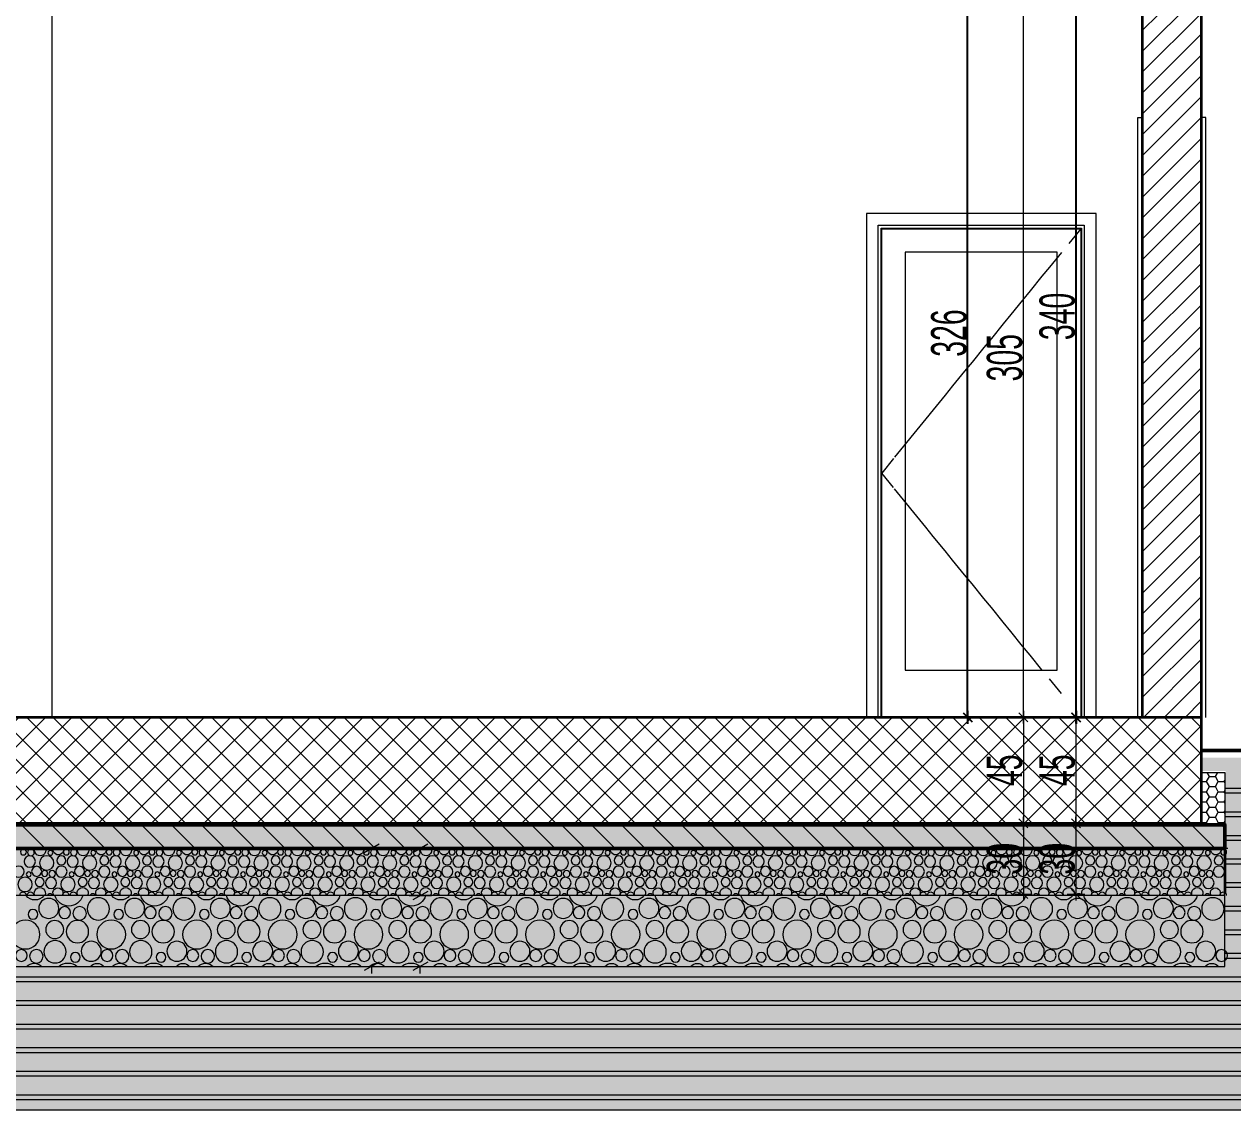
# Model space of a CAD drawing. Header units: millimetres. Extents: x -115530 to 122462, y -34508 to 119375.
# Drawn here: x 66069 to 71197, y 93991 to 98594 of the extents above; entities that cross this region are included whole.
import ezdxf

# ---------------------------------------------------------------- set-up
doc = ezdxf.new("R2010")
doc.units = ezdxf.units.MM
doc.header["$MEASUREMENT"] = 0
for name, color, linetype, lineweight in [('101', 253, 'Continuous', 15), ('21', 7, 'Continuous', 50), ('29', 7, 'Continuous', 50), ('61', 254, 'Continuous', 20), ('dimenzija', 7, 'Continuous', 13), ('Fasada kontaktna', 40, 'Continuous', 20), ('New_Site & Landscape - Terrain_Pen_No__53', 54, 'Continuous', 25), ('New_Structural - Bearing_Pen_No__27', 7, 'Continuous', 25), ('zidoviii', 7, 'Continuous', 35)]:
    doc.layers.add(name, color=color, linetype=linetype, lineweight=lineweight)
for name, color, linetype, lineweight, true_color in [('102', 7, 'Continuous', 15, 0xe0e0e0), ('104', 7, 'Continuous', 15, 0x3e3e3e), ('161', 7, 'Continuous', 15, 0x6a6a6a), ('19', 7, 'Continuous', 0, 0xe4e4e4), ('HATCH 2', 7, 'Continuous', 9, 0x575757), ('New_Structural - Bearing_Pen_No__168', 7, 'Continuous', 13, 0x6a6a6a), ('New_Structural - Bearing_Pen_No__87', 7, 'Continuous', 13, 0x6a6a6a)]:
    doc.layers.add(name, color=color, linetype=linetype, lineweight=lineweight, true_color=true_color)
doc.styles.add('PLATEIA', font='CGSAPPS.shx', dxfattribs={"width": 0.6})
doc.dimstyles.new('50', dxfattribs={"dimtxt": 150, "dimasz": 0.5, "dimexe": 0.18, "dimexo": 0.0625, "dimgap": 4, "dimtad": 1, "dimdec": 0, "dimlfac": 0.1, "dimzin": 12, "dimdsep": 46, "dimtxsty": 'PLATEIA', "dimblk": 'A$C321216CB', "dimcen": 0.09, "dimse1": 1, "dimse2": 1, "dimclrd": 256, "dimclrt": 256, "dimadec": 3, "dimazin": 0, "dimtfac": 1, "dimtdec": 0, "dimtix": 1, "dimtmove": 2, "dimatfit": 3, "dimldrblk": 'A$C321216CB', "dimfxl": 1, "dimtolj": 1, "dimtzin": 0, "dimlwd": -1, "dimarcsym": 0})

# ---------------------------------------------------------------- blocks, each defined once
blk = doc.blocks.new('A$C321216CB')
for p, q in [((-54, 0), (54, 0)), ((-38, -38), (38, 38)), ((0, -75), (0, 75))]:
    blk.add_line(p, q)
blk = doc.blocks.new('*D975')
at = {"transparency": 16777216}
blk.add_line((73693.4, 95515.3), (73693.4, 104345.3), dxfattribs=at)
at = {"layer": 'DEFPOINTS', "color": 0, "transparency": 16777216}
for p in [(66638.8, 104345.8), (73693.4, 104345.8), (73362.9, 95514.8)]:
    blk.add_point(p, dxfattribs=at)
at = {"transparency": 16777216, "xscale": 0.5, "yscale": 0.5, "zscale": 0.5}
for p, rotation in [((73693.4, 104345.8), 90), ((73693.4, 95514.8), 270)]:
    blk.add_blockref('A$C321216CB', p, dxfattribs=dict(at, rotation=rotation))
at = {"transparency": 16777216, "insert": (73614.4, 99930.3), "char_height": 150, "attachment_point": 5, "rotation": 90, "style": 'PLATEIA'}
blk.add_mtext('\\A1;883', dxfattribs=at)
blk = doc.blocks.new('*D990')
at = {"layer": 'DEFPOINTS', "color": 0, "transparency": 16777216}
for p in [(70308.1, 98704.8), (70812.7, 98704.8), (70498.5, 95654.8)]:
    blk.add_point(p, dxfattribs=at)
at = {"layer": 'dimenzija', "transparency": 16777216}
blk.add_line((70308.1, 95655.3), (70308.1, 98704.3), dxfattribs=at)
at = {"layer": 'dimenzija', "transparency": 16777216, "xscale": 0.5, "yscale": 0.5, "zscale": 0.5}
for p, rotation in [((70308.1, 98704.8), 90), ((70308.1, 95654.8), 270)]:
    blk.add_blockref('A$C321216CB', p, dxfattribs=dict(at, rotation=rotation))
at = {"layer": 'dimenzija', "transparency": 16777216, "insert": (70229.1, 97179.8), "char_height": 150, "attachment_point": 5, "rotation": 90, "style": 'PLATEIA'}
blk.add_mtext('\\A1;305', dxfattribs=at)
blk = doc.blocks.new('*D993')
at = {"transparency": 16777216}
blk.add_line((70071.6, 95655.3), (70071.6, 98913.3), dxfattribs=at)
at = {"layer": 'DEFPOINTS', "color": 0, "transparency": 16777216}
for p in [(70071.6, 98913.8), (70071.6, 98913.8), (70033.8, 95654.8)]:
    blk.add_point(p, dxfattribs=at)
at = {"transparency": 16777216, "xscale": 0.5, "yscale": 0.5, "zscale": 0.5}
for p, rotation in [((70071.6, 98913.8), 90), ((70071.6, 95654.8), 270)]:
    blk.add_blockref('A$C321216CB', p, dxfattribs=dict(at, rotation=rotation))
at = {"transparency": 16777216, "insert": (69992.6, 97284.3), "char_height": 150, "attachment_point": 5, "rotation": 90, "style": 'PLATEIA'}
blk.add_mtext('\\A1;326', dxfattribs=at)
blk = doc.blocks.new('*D995')
at = {"transparency": 16777216}
blk.add_line((70531.5, 95655.3), (70531.5, 99054.3), dxfattribs=at)
at = {"layer": 'DEFPOINTS', "color": 0, "transparency": 16777216}
for p in [(70531.5, 99054.8), (70531.5, 99054.8), (70498.5, 95654.8)]:
    blk.add_point(p, dxfattribs=at)
at = {"transparency": 16777216, "xscale": 0.5, "yscale": 0.5, "zscale": 0.5}
for p, rotation in [((70531.5, 99054.8), 90), ((70531.5, 95654.8), 270)]:
    blk.add_blockref('A$C321216CB', p, dxfattribs=dict(at, rotation=rotation))
at = {"transparency": 16777216, "insert": (70452.5, 97354.8), "char_height": 150, "attachment_point": 5, "rotation": 90, "style": 'PLATEIA'}
blk.add_mtext('\\A1;340', dxfattribs=at)
blk = doc.blocks.new('*D1006')
at = {"layer": 'DEFPOINTS', "color": 0, "transparency": 16777216}
for p in [(70254.3, 95655.3), (70113.5, 95205.3), (70530.9, 95205.3)]:
    blk.add_point(p, dxfattribs=at)
at = {"layer": 'dimenzija', "transparency": 16777216}
blk.add_line((70530.9, 95654.8), (70530.9, 95205.8), dxfattribs=at)
at = {"layer": 'dimenzija', "transparency": 16777216, "xscale": 0.5, "yscale": 0.5, "zscale": 0.5}
for p, rotation in [((70530.9, 95655.3), 90), ((70530.9, 95205.3), 270)]:
    blk.add_blockref('A$C321216CB', p, dxfattribs=dict(at, rotation=rotation))
at = {"layer": 'dimenzija', "transparency": 16777216, "insert": (70451.9, 95430.3), "char_height": 150, "attachment_point": 5, "rotation": 90, "style": 'PLATEIA'}
blk.add_mtext('\\A1;45', dxfattribs=at)
blk = doc.blocks.new('*D1007')
at = {"layer": 'DEFPOINTS', "color": 0, "transparency": 16777216}
for p in [(70113.5, 95205.3), (70102.7, 94905.3), (70530.9, 94905.3)]:
    blk.add_point(p, dxfattribs=at)
at = {"layer": 'dimenzija', "transparency": 16777216}
blk.add_line((70530.9, 95204.8), (70530.9, 94905.8), dxfattribs=at)
at = {"layer": 'dimenzija', "transparency": 16777216, "xscale": 0.5, "yscale": 0.5, "zscale": 0.5}
for p, rotation in [((70530.9, 95205.3), 90), ((70530.9, 94905.3), 270)]:
    blk.add_blockref('A$C321216CB', p, dxfattribs=dict(at, rotation=rotation))
at = {"layer": 'dimenzija', "transparency": 16777216, "insert": (70451.9, 95055.3), "char_height": 150, "attachment_point": 5, "rotation": 90, "style": 'PLATEIA'}
blk.add_mtext('\\A1;30', dxfattribs=at)
blk = doc.blocks.new('*D1008')
at = {"layer": 'DEFPOINTS', "color": 0, "transparency": 16777216}
for p in [(70254.3, 95655.3), (70113.5, 95205.3), (70308.1, 95205.3)]:
    blk.add_point(p, dxfattribs=at)
at = {"layer": 'dimenzija', "transparency": 16777216}
blk.add_line((70308.1, 95654.8), (70308.1, 95205.8), dxfattribs=at)
at = {"layer": 'dimenzija', "transparency": 16777216, "xscale": 0.5, "yscale": 0.5, "zscale": 0.5}
for p, rotation in [((70308.1, 95655.3), 90), ((70308.1, 95205.3), 270)]:
    blk.add_blockref('A$C321216CB', p, dxfattribs=dict(at, rotation=rotation))
at = {"layer": 'dimenzija', "transparency": 16777216, "insert": (70229.1, 95430.3), "char_height": 150, "attachment_point": 5, "rotation": 90, "style": 'PLATEIA'}
blk.add_mtext('\\A1;45', dxfattribs=at)
blk = doc.blocks.new('*D1009')
at = {"layer": 'DEFPOINTS', "color": 0, "transparency": 16777216}
for p in [(70113.5, 95205.3), (70194.6, 94905.3), (70308.1, 94905.3)]:
    blk.add_point(p, dxfattribs=at)
at = {"layer": 'dimenzija', "transparency": 16777216}
blk.add_line((70308.1, 95204.8), (70308.1, 94905.8), dxfattribs=at)
at = {"layer": 'dimenzija', "transparency": 16777216, "xscale": 0.5, "yscale": 0.5, "zscale": 0.5}
for p, rotation in [((70308.1, 95205.3), 90), ((70308.1, 94905.3), 270)]:
    blk.add_blockref('A$C321216CB', p, dxfattribs=dict(at, rotation=rotation))
at = {"layer": 'dimenzija', "transparency": 16777216, "insert": (70229.1, 95055.3), "char_height": 150, "attachment_point": 5, "rotation": 90, "style": 'PLATEIA'}
blk.add_mtext('\\A1;30', dxfattribs=at)
blk = doc.blocks.new('A$Ca0ed330b')
at = {"linetype": 'Continuous', "lineweight": 0, "true_color": 0xb5b5b5}
blk.add_hatch(color=253, dxfattribs=at).paths.add_polyline_path([(-2148.1, 227.8), (-2147.3, 279.2), (1209.5, 285.3), (1209.5, 227.8)])
at = {"layer": '102', "linetype": 'Continuous', "lineweight": 15}
for points in [[(-2168.6, -1208.3), (15348.1, -1208.3), (15343.6, 3630.1), (12371, 3626), (11779.5, 401.7), (11779.5, -98.3), (11779.5, -606.5), (1109.2, -600), (1105.8, 231.8), (-2160.6, 231.8)], [(11309.5, 0), (1109.2, 0), (1109.2, -100), (11309.5, -100)]]:
    blk.add_hatch(color=256, dxfattribs=at).paths.add_polyline_path(points)
at = {"layer": '104', "linetype": 'Continuous', "lineweight": 15}
h = blk.add_hatch(dxfattribs=at)
h.set_pattern_fill('MASONRY_BLOCK_0001', color=256, scale=49.999997, style=0, pattern_type=2)
h.set_pattern_definition([(45, (47262.79, 3600), (-63.6396, 63.6396), [])])
h.paths.add_polyline_path([(11309.5, 0), (1109.2, 0), (1109.2, -100), (11309.5, -100)])
at = {"layer": '161', "linetype": 'Continuous', "lineweight": 15}
h = blk.add_hatch(dxfattribs=at)
h.set_pattern_fill('DOUBLE_1_1_0001', color=256, scale=49.999997, style=0, pattern_type=2)
h.set_pattern_definition([(180, (4081.67, 352.77), (0, 100), []), (180, (4081.67, 332.77), (0, 100), [])])
h.paths.add_polyline_path([(-2166.2, -1208.3), (15348.1, -1208.3), (15341, 3628.8), (12375.7, 3628.5), (11779.5, 401.7), (11779.5, -98.3), (11779.5, -606.5), (1111.9, -606.5), (1106.6, 232.2), (-2166.2, 231.4)])
at = {"layer": '19', "linetype": 'Continuous', "lineweight": 0}
for points in [[(11779.5, -300), (11779.5, -100), (1113.1, -100), (1113.1, -300)], [(11779.5, -600), (11779.5, -300), (1109.2, -300), (1109.2, -600)]]:
    blk.add_hatch(color=256, dxfattribs=at).paths.add_polyline_path(points)
at = {"layer": '101', "color": 251, "linetype": 'Continuous', "lineweight": 15, "true_color": 0x5e5e5e, "flags": 128}
for points in [[(11779.5, -300), (1110.9, -298.1), (1110.9, -98.1), (11779.5, -100)], [(11779.5, -600), (1109.2, -600), (1109.2, -300), (11779.5, -300)]]:
    blk.add_lwpolyline(points, close=True, dxfattribs=at)
at = {"layer": '101', "color": 253, "linetype": 'Continuous', "lineweight": 15}
for centre, radius in [((1114.1, -114.9), 12.5), ((1264, -116.6), 14.3), ((1295.9, -114.9), 12.5), ((1445.9, -116.6), 14.3), ((1477.8, -114.9), 12.5), ((1627.7, -116.6), 14.3), ((1659.6, -114.9), 12.5), ((1809.6, -116.6), 14.3), ((1841.5, -114.9), 12.5), ((1991.4, -116.6), 14.3), ((2023.4, -114.9), 12.5), ((2173.3, -116.6), 14.3), ((2205.2, -114.9), 12.5), ((2355.2, -116.6), 14.3), ((2387.1, -114.9), 12.5), ((2537, -116.6), 14.3), ((2568.9, -114.9), 12.5), ((2718.9, -116.6), 14.3), ((2750.8, -114.9), 12.5), ((2900.7, -116.6), 14.3), ((2932.6, -114.9), 12.5), ((3082.6, -116.6), 14.3), ((3114.5, -114.9), 12.5), ((3264.4, -116.6), 14.3), ((3296.3, -114.9), 12.5), ((3446.3, -116.6), 14.3), ((3478.2, -114.9), 12.5), ((3628.1, -116.6), 14.3), ((3660, -114.9), 12.5), ((3810, -116.6), 14.3), ((3841.9, -114.9), 12.5), ((3991.8, -116.6), 14.3), ((4023.7, -114.9), 12.5), ((4173.7, -116.6), 14.3), ((4205.6, -114.9), 12.5), ((4355.5, -116.6), 14.3), ((4387.5, -114.9), 12.5), ((4537.4, -116.6), 14.3), ((4569.3, -114.9), 12.5), ((4719.2, -116.6), 14.3), ((4751.2, -114.9), 12.5), ((4901.1, -116.6), 14.3), ((4933, -114.9), 12.5), ((5083, -116.6), 14.3), ((5114.9, -114.9), 12.5), ((5264.8, -116.6), 14.3), ((5296.7, -114.9), 12.5), ((5446.7, -116.6), 14.3), ((5478.6, -114.9), 12.5), ((5628.5, -116.6), 14.3), ((5660.4, -114.9), 12.5), ((5810.4, -116.6), 14.3), ((5842.3, -114.9), 12.5), ((5992.2, -116.6), 14.3), ((6024.1, -114.9), 12.5), ((6174.1, -116.6), 14.3), ((6206, -114.9), 12.5), ((1135, -150.9), 19.2), ((1197.1, -161.5), 30.6), ((1181.5, -118.7), 10.3), ((1268.9, -155.3), 23.9), ((1316.9, -150.9), 19.2), ((1378.9, -161.5), 30.6), ((1363.3, -118.7), 10.3), ((1450.7, -155.3), 23.9), ((1498.7, -150.9), 19.2), ((1560.8, -161.5), 30.6), ((1545.2, -118.7), 10.3), ((1632.6, -155.3), 23.9), ((1680.6, -150.9), 19.2), ((1742.6, -161.5), 30.6), ((1727, -118.7), 10.3), ((1814.4, -155.3), 23.9), ((1862.4, -150.9), 19.2), ((1924.5, -161.5), 30.6), ((1908.9, -118.7), 10.3), ((1996.3, -155.3), 23.9), ((2044.3, -150.9), 19.2), ((2106.3, -161.5), 30.6), ((2090.7, -118.7), 10.3), ((2178.1, -155.3), 23.9), ((2226.1, -150.9), 19.2), ((2288.2, -161.5), 30.6), ((2272.6, -118.7), 10.3), ((2360, -155.3), 23.9), ((2408, -150.9), 19.2), ((2470.1, -161.5), 30.6), ((2454.4, -118.7), 10.3), ((2541.8, -155.3), 23.9), ((2589.9, -150.9), 19.2), ((2651.9, -161.5), 30.6), ((2636.3, -118.7), 10.3), ((2723.7, -155.3), 23.9), ((2771.7, -150.9), 19.2), ((2833.8, -161.5), 30.6), ((2818.1, -118.7), 10.3), ((2905.5, -155.3), 23.9), ((2953.6, -150.9), 19.2), ((3015.6, -161.5), 30.6), ((3000, -118.7), 10.3), ((3087.4, -155.3), 23.9), ((3135.4, -150.9), 19.2), ((3197.5, -161.5), 30.6), ((3181.9, -118.7), 10.3), ((3269.3, -155.3), 23.9), ((3317.3, -150.9), 19.2), ((3379.3, -161.5), 30.6), ((3363.7, -118.7), 10.3), ((3451.1, -155.3), 23.9), ((3499.1, -150.9), 19.2), ((3561.2, -161.5), 30.6), ((3545.6, -118.7), 10.3), ((3633, -155.3), 23.9), ((3681, -150.9), 19.2), ((3743, -161.5), 30.6), ((3727.4, -118.7), 10.3), ((3814.8, -155.3), 23.9), ((3862.8, -150.9), 19.2), ((3924.9, -161.5), 30.6), ((3909.3, -118.7), 10.3), ((3996.7, -155.3), 23.9), ((4044.7, -150.9), 19.2), ((4106.7, -161.5), 30.6), ((4091.1, -118.7), 10.3), ((4178.5, -155.3), 23.9), ((4226.5, -150.9), 19.2), ((4288.6, -161.5), 30.6), ((4273, -118.7), 10.3), ((4360.4, -155.3), 23.9), ((4408.4, -150.9), 19.2), ((4470.4, -161.5), 30.6), ((4454.8, -118.7), 10.3), ((4542.2, -155.3), 23.9), ((4590.2, -150.9), 19.2), ((4652.3, -161.5), 30.6), ((4636.7, -118.7), 10.3), ((4724.1, -155.3), 23.9), ((4772.1, -150.9), 19.2), ((4834.2, -161.5), 30.6), ((4818.5, -118.7), 10.3), ((4905.9, -155.3), 23.9), ((4954, -150.9), 19.2), ((5016, -161.5), 30.6), ((5000.4, -118.7), 10.3), ((5087.8, -155.3), 23.9), ((5135.8, -150.9), 19.2), ((5197.9, -161.5), 30.6), ((5182.2, -118.7), 10.3), ((5269.6, -155.3), 23.9), ((5317.7, -150.9), 19.2), ((5379.7, -161.5), 30.6), ((5364.1, -118.7), 10.3), ((5451.5, -155.3), 23.9), ((5499.5, -150.9), 19.2), ((5561.6, -161.5), 30.6), ((5546, -118.7), 10.3), ((5633.3, -155.3), 23.9), ((5681.4, -150.9), 19.2), ((5743.4, -161.5), 30.6), ((5727.8, -118.7), 10.3), ((5815.2, -155.3), 23.9), ((5863.2, -150.9), 19.2), ((5925.3, -161.5), 30.6), ((5909.7, -118.7), 10.3), ((5997.1, -155.3), 23.9), ((6045.1, -150.9), 19.2), ((6107.1, -161.5), 30.6), ((6091.5, -118.7), 10.3), ((6178.9, -155.3), 23.9), ((1134.5, -198.1), 23.7), ((1174, -207.6), 14.3), ((1205.9, -205.9), 12.5), ((1239.6, -197), 21.3), ((1273.3, -209.7), 10.3), ((1316.4, -198.1), 23.7), ((1355.9, -207.6), 14.3), ((1387.8, -205.9), 12.5), ((1421.5, -197), 21.3), ((1455.2, -209.7), 10.3), ((1498.2, -198.1), 23.7), ((1537.7, -207.6), 14.3), ((1569.6, -205.9), 12.5), ((1603.3, -197), 21.3), ((1637, -209.7), 10.3), ((1680.1, -198.1), 23.7), ((1719.6, -207.6), 14.3), ((1751.5, -205.9), 12.5), ((1785.2, -197), 21.3), ((1818.9, -209.7), 10.3), ((1861.9, -198.1), 23.7), ((1901.4, -207.6), 14.3), ((1933.4, -205.9), 12.5), ((1967, -197), 21.3), ((2000.7, -209.7), 10.3), ((2043.8, -198.1), 23.7), ((2083.3, -207.6), 14.3), ((2115.2, -205.9), 12.5), ((2148.9, -197), 21.3), ((2182.6, -209.7), 10.3), ((2225.6, -198.1), 23.7), ((2265.2, -207.6), 14.3), ((2297.1, -205.9), 12.5), ((2330.8, -197), 21.3), ((2364.4, -209.7), 10.3), ((2407.5, -198.1), 23.7), ((2447, -207.6), 14.3), ((2478.9, -205.9), 12.5), ((2512.6, -197), 21.3), ((2546.3, -209.7), 10.3), ((2589.3, -198.1), 23.7), ((2628.9, -207.6), 14.3), ((2660.8, -205.9), 12.5), ((2694.5, -197), 21.3), ((2728.1, -209.7), 10.3), ((2771.2, -198.1), 23.7), ((2810.7, -207.6), 14.3), ((2842.6, -205.9), 12.5), ((2876.3, -197), 21.3), ((2910, -209.7), 10.3), ((2953.1, -198.1), 23.7), ((2992.6, -207.6), 14.3), ((3024.5, -205.9), 12.5), ((3058.2, -197), 21.3), ((3091.9, -209.7), 10.3), ((3134.9, -198.1), 23.7), ((3174.4, -207.6), 14.3), ((3206.3, -205.9), 12.5), ((3240, -197), 21.3), ((3273.7, -209.7), 10.3), ((3316.8, -198.1), 23.7), ((3356.3, -207.6), 14.3), ((3388.2, -205.9), 12.5), ((3421.9, -197), 21.3), ((3455.6, -209.7), 10.3), ((3498.6, -198.1), 23.7), ((3538.1, -207.6), 14.3), ((3570, -205.9), 12.5), ((3603.7, -197), 21.3), ((3637.4, -209.7), 10.3), ((3680.5, -198.1), 23.7), ((3720, -207.6), 14.3), ((3751.9, -205.9), 12.5), ((3785.6, -197), 21.3), ((3819.3, -209.7), 10.3), ((3862.3, -198.1), 23.7), ((3901.8, -207.6), 14.3), ((3933.7, -205.9), 12.5), ((3967.4, -197), 21.3), ((4001.1, -209.7), 10.3), ((4044.2, -198.1), 23.7), ((4083.7, -207.6), 14.3), ((4115.6, -205.9), 12.5), ((4149.3, -197), 21.3), ((4183, -209.7), 10.3), ((4226, -198.1), 23.7), ((4265.5, -207.6), 14.3), ((4297.5, -205.9), 12.5), ((4331.1, -197), 21.3), ((4364.8, -209.7), 10.3), ((4407.9, -198.1), 23.7), ((4447.4, -207.6), 14.3), ((4479.3, -205.9), 12.5), ((4513, -197), 21.3), ((4546.7, -209.7), 10.3), ((4589.7, -198.1), 23.7), ((4629.2, -207.6), 14.3), ((4661.2, -205.9), 12.5), ((4694.8, -197), 21.3), ((4728.5, -209.7), 10.3), ((4771.6, -198.1), 23.7), ((4811.1, -207.6), 14.3), ((4843, -205.9), 12.5), ((4876.7, -197), 21.3), ((4910.4, -209.7), 10.3), ((4953.4, -198.1), 23.7), ((4993, -207.6), 14.3), ((5024.9, -205.9), 12.5), ((5058.6, -197), 21.3), ((5092.2, -209.7), 10.3), ((5135.3, -198.1), 23.7), ((5174.8, -207.6), 14.3), ((5206.7, -205.9), 12.5), ((5240.4, -197), 21.3), ((5274.1, -209.7), 10.3), ((5317.1, -198.1), 23.7), ((5356.7, -207.6), 14.3), ((5388.6, -205.9), 12.5), ((5422.3, -197), 21.3), ((5456, -209.7), 10.3), ((5499, -198.1), 23.7), ((5538.5, -207.6), 14.3), ((5570.4, -205.9), 12.5), ((5604.1, -197), 21.3), ((5637.8, -209.7), 10.3), ((5680.9, -198.1), 23.7), ((5720.4, -207.6), 14.3), ((5752.3, -205.9), 12.5), ((5786, -197), 21.3), ((5819.7, -209.7), 10.3), ((5862.7, -198.1), 23.7), ((5902.2, -207.6), 14.3), ((5934.1, -205.9), 12.5), ((5967.8, -197), 21.3), ((6001.5, -209.7), 10.3), ((6044.6, -198.1), 23.7), ((6084.1, -207.6), 14.3), ((6116, -205.9), 12.5), ((6149.7, -197), 21.3), ((6183.4, -209.7), 10.3), ((6226.4, -198.1), 23.7), ((1178.9, -246.3), 23.9), ((1226.9, -241.9), 19.2), ((1288.9, -252.5), 30.6), ((1360.7, -246.3), 23.9), ((1408.7, -241.9), 19.2), ((1470.8, -252.5), 30.6), ((1542.6, -246.3), 23.9), ((1590.6, -241.9), 19.2), ((1652.6, -252.5), 30.6), ((1724.4, -246.3), 23.9), ((1772.4, -241.9), 19.2), ((1834.5, -252.5), 30.6), ((1906.3, -246.3), 23.9), ((1954.3, -241.9), 19.2), ((2016.3, -252.5), 30.6), ((2088.1, -246.3), 23.9), ((2136.1, -241.9), 19.2), ((2198.2, -252.5), 30.6), ((2270, -246.3), 23.9), ((2318, -241.9), 19.2), ((2380.1, -252.5), 30.6), ((2451.8, -246.3), 23.9), ((2499.9, -241.9), 19.2), ((2561.9, -252.5), 30.6), ((2633.7, -246.3), 23.9), ((2681.7, -241.9), 19.2), ((2743.8, -252.5), 30.6), ((2815.5, -246.3), 23.9), ((2863.6, -241.9), 19.2), ((2925.6, -252.5), 30.6), ((2997.4, -246.3), 23.9), ((3045.4, -241.9), 19.2), ((3107.5, -252.5), 30.6), ((3179.3, -246.3), 23.9), ((3227.3, -241.9), 19.2), ((3289.3, -252.5), 30.6), ((3361.1, -246.3), 23.9), ((3409.1, -241.9), 19.2), ((3471.2, -252.5), 30.6), ((3543, -246.3), 23.9), ((3591, -241.9), 19.2), ((3653, -252.5), 30.6), ((3724.8, -246.3), 23.9), ((3772.8, -241.9), 19.2), ((3834.9, -252.5), 30.6), ((3906.7, -246.3), 23.9), ((3954.7, -241.9), 19.2), ((4016.7, -252.5), 30.6), ((4088.5, -246.3), 23.9), ((4136.5, -241.9), 19.2), ((4198.6, -252.5), 30.6), ((4270.4, -246.3), 23.9), ((4318.4, -241.9), 19.2), ((4380.4, -252.5), 30.6), ((4452.2, -246.3), 23.9), ((4500.2, -241.9), 19.2), ((4562.3, -252.5), 30.6), ((4634.1, -246.3), 23.9), ((4682.1, -241.9), 19.2), ((4744.2, -252.5), 30.6), ((4815.9, -246.3), 23.9), ((4864, -241.9), 19.2), ((4926, -252.5), 30.6), ((4997.8, -246.3), 23.9), ((5045.8, -241.9), 19.2), ((5107.9, -252.5), 30.6), ((5179.6, -246.3), 23.9), ((5227.7, -241.9), 19.2), ((5289.7, -252.5), 30.6), ((5361.5, -246.3), 23.9), ((5409.5, -241.9), 19.2), ((5471.6, -252.5), 30.6), ((5543.3, -246.3), 23.9), ((5591.4, -241.9), 19.2), ((5653.4, -252.5), 30.6), ((5725.2, -246.3), 23.9), ((5773.2, -241.9), 19.2), ((5835.3, -252.5), 30.6), ((5907.1, -246.3), 23.9), ((5955.1, -241.9), 19.2), ((6017.1, -252.5), 30.6), ((6088.9, -246.3), 23.9), ((6136.9, -241.9), 19.2), ((6199, -252.5), 30.6), ((1160, -356.2), 47.3), ((1239.1, -375.3), 28.6), ((1302.9, -371.8), 25.1), ((1370.3, -354.1), 42.6), ((1437.6, -379.5), 20.7), ((1523.7, -356.2), 47.3), ((1602.8, -375.3), 28.6), ((1666.6, -371.8), 25.1), ((1734, -354.1), 42.6), ((1801.3, -379.5), 20.7), ((1887.4, -356.2), 47.3), ((1966.5, -375.3), 28.6), ((2030.3, -371.8), 25.1), ((2097.7, -354.1), 42.6), ((2165, -379.5), 20.7), ((2251.1, -356.2), 47.3), ((2330.2, -375.3), 28.6), ((2394, -371.8), 25.1), ((2461.4, -354.1), 42.6), ((2528.7, -379.5), 20.7), ((2614.9, -356.2), 47.3), ((2693.9, -375.3), 28.6), ((2757.7, -371.8), 25.1), ((2825.1, -354.1), 42.6), ((2892.5, -379.5), 20.7), ((2978.6, -356.2), 47.3), ((3057.6, -375.3), 28.6), ((3121.4, -371.8), 25.1), ((3188.8, -354.1), 42.6), ((3256.2, -379.5), 20.7), ((3342.3, -356.2), 47.3), ((3421.3, -375.3), 28.6), ((3485.1, -371.8), 25.1), ((3552.5, -354.1), 42.6), ((3619.9, -379.5), 20.7), ((3706, -356.2), 47.3), ((3785, -375.3), 28.6), ((3848.8, -371.8), 25.1), ((3916.2, -354.1), 42.6), ((3983.6, -379.5), 20.7), ((4069.7, -356.2), 47.3), ((4148.7, -375.3), 28.6), ((4212.5, -371.8), 25.1), ((4279.9, -354.1), 42.6), ((4347.3, -379.5), 20.7), ((4433.4, -356.2), 47.3), ((4512.4, -375.3), 28.6), ((4576.2, -371.8), 25.1), ((4643.6, -354.1), 42.6), ((4711, -379.5), 20.7), ((4797.1, -356.2), 47.3), ((4876.1, -375.3), 28.6), ((4940, -371.8), 25.1), ((5007.3, -354.1), 42.6), ((5074.7, -379.5), 20.7), ((5160.8, -356.2), 47.3), ((5239.8, -375.3), 28.6), ((5303.7, -371.8), 25.1), ((5371, -354.1), 42.6), ((5438.4, -379.5), 20.7), ((5524.5, -356.2), 47.3), ((5603.5, -375.3), 28.6), ((5667.4, -371.8), 25.1), ((5734.7, -354.1), 42.6), ((5802.1, -379.5), 20.7), ((5888.2, -356.2), 47.3), ((5967.2, -375.3), 28.6), ((6031.1, -371.8), 25.1), ((6098.5, -354.1), 42.6), ((6165.8, -379.5), 20.7), ((1248.7, -452.7), 47.7), ((1344.7, -443.9), 38.4), ((1468.9, -465.1), 61.2), ((1612.4, -452.7), 47.7), ((1708.5, -443.9), 38.4), ((1832.6, -465.1), 61.2), ((1976.1, -452.7), 47.7), ((2072.2, -443.9), 38.4), ((2196.3, -465.1), 61.2), ((2339.8, -452.7), 47.7), ((2435.9, -443.9), 38.4), ((2560, -465.1), 61.2), ((2703.5, -452.7), 47.7), ((2799.6, -443.9), 38.4), ((2923.7, -465.1), 61.2), ((3067.3, -452.7), 47.7), ((3163.3, -443.9), 38.4), ((3287.4, -465.1), 61.2), ((3431, -452.7), 47.7), ((3527, -443.9), 38.4), ((3651.1, -465.1), 61.2), ((3794.7, -452.7), 47.7), ((3890.7, -443.9), 38.4), ((4014.8, -465.1), 61.2), ((4158.4, -452.7), 47.7), ((4254.4, -443.9), 38.4), ((4378.5, -465.1), 61.2), ((4522.1, -452.7), 47.7), ((4618.1, -443.9), 38.4), ((4742.2, -465.1), 61.2), ((4885.8, -452.7), 47.7), ((4981.8, -443.9), 38.4), ((5105.9, -465.1), 61.2), ((5249.5, -452.7), 47.7), ((5345.5, -443.9), 38.4), ((5469.6, -465.1), 61.2), ((5613.2, -452.7), 47.7), ((5709.2, -443.9), 38.4), ((5833.3, -465.1), 61.2), ((5976.9, -452.7), 47.7), ((6072.9, -443.9), 38.4), ((6197.1, -465.1), 61.2), ((1190.3, -536), 42.6), ((1343.7, -538.2), 47.3), ((1554, -536), 42.6), ((1707.4, -538.2), 47.3), ((1917.7, -536), 42.6), ((2071.1, -538.2), 47.3), ((2281.4, -536), 42.6), ((2434.9, -538.2), 47.3), ((2645.1, -536), 42.6), ((2798.6, -538.2), 47.3), ((3008.8, -536), 42.6), ((3162.3, -538.2), 47.3), ((3372.5, -536), 42.6), ((3526, -538.2), 47.3), ((3736.2, -536), 42.6), ((3889.7, -538.2), 47.3), ((4099.9, -536), 42.6), ((4253.4, -538.2), 47.3), ((4463.6, -536), 42.6), ((4617.1, -538.2), 47.3), ((4827.3, -536), 42.6), ((4980.8, -538.2), 47.3), ((5191, -536), 42.6), ((5344.5, -538.2), 47.3), ((5554.7, -536), 42.6), ((5708.2, -538.2), 47.3), ((5918.5, -536), 42.6), ((6071.9, -538.2), 47.3), ((1122.9, -553.8), 25.1), ((1257.6, -561.5), 20.7), ((1422.8, -557.3), 28.6), ((1486.6, -553.8), 25.1), ((1621.3, -561.5), 20.7), ((1786.5, -557.3), 28.6), ((1850.3, -553.8), 25.1), ((1985, -561.5), 20.7), ((2150.2, -557.3), 28.6), ((2214, -553.8), 25.1), ((2348.7, -561.5), 20.7), ((2513.9, -557.3), 28.6), ((2577.7, -553.8), 25.1), ((2712.5, -561.5), 20.7), ((2877.6, -557.3), 28.6), ((2941.4, -553.8), 25.1), ((3076.2, -561.5), 20.7), ((3241.3, -557.3), 28.6), ((3305.1, -553.8), 25.1), ((3439.9, -561.5), 20.7), ((3605, -557.3), 28.6), ((3668.8, -553.8), 25.1), ((3803.6, -561.5), 20.7), ((3968.7, -557.3), 28.6), ((4032.5, -553.8), 25.1), ((4167.3, -561.5), 20.7), ((4332.4, -557.3), 28.6), ((4396.2, -553.8), 25.1), ((4531, -561.5), 20.7), ((4696.1, -557.3), 28.6), ((4760, -553.8), 25.1), ((4894.7, -561.5), 20.7), ((5059.8, -557.3), 28.6), ((5123.7, -553.8), 25.1), ((5258.4, -561.5), 20.7), ((5423.5, -557.3), 28.6), ((5487.4, -553.8), 25.1), ((5622.1, -561.5), 20.7), ((5787.2, -557.3), 28.6), ((5851.1, -553.8), 25.1), ((5985.8, -561.5), 20.7), ((6151, -557.3), 28.6), ((6214.8, -553.8), 25.1)]:
    blk.add_circle(centre, radius, dxfattribs=at)
for centre, radius, start, end in [((1105.2, -70.5), 30.6, 254.3338, 285.6662), ((1147.8, -106), 21.3, 163.6472, 16.3528), ((1224.5, -107.1), 23.7, 162.599, 17.401), ((1287.1, -70.5), 30.6, 254.3338, 285.6662), ((1329.6, -106), 21.3, 163.6472, 16.3528), ((1406.4, -107.1), 23.7, 162.599, 17.401), ((1468.9, -70.5), 30.6, 254.3338, 285.6662), ((1511.5, -106), 21.3, 163.6472, 16.3528), ((1588.2, -107.1), 23.7, 162.599, 17.401), ((1650.8, -70.5), 30.6, 254.3338, 285.6662), ((1693.3, -106), 21.3, 163.6472, 16.3528), ((1770.1, -107.1), 23.7, 162.599, 17.401), ((1832.6, -70.5), 30.6, 254.3338, 285.6662), ((1875.2, -106), 21.3, 163.6472, 16.3528), ((1951.9, -107.1), 23.7, 162.599, 17.401), ((2014.5, -70.5), 30.6, 254.3338, 285.6662), ((2057, -106), 21.3, 163.6472, 16.3528), ((2133.8, -107.1), 23.7, 162.599, 17.401), ((2196.3, -70.5), 30.6, 254.3338, 285.6662), ((2238.9, -106), 21.3, 163.6472, 16.3528), ((2315.6, -107.1), 23.7, 162.599, 17.401), ((2378.2, -70.5), 30.6, 254.3338, 285.6662), ((2420.8, -106), 21.3, 163.6472, 16.3528), ((2497.5, -107.1), 23.7, 162.599, 17.401), ((2560.1, -70.5), 30.6, 254.3338, 285.6662), ((2602.6, -106), 21.3, 163.6472, 16.3528), ((2679.3, -107.1), 23.7, 162.599, 17.401), ((2741.9, -70.5), 30.6, 254.3338, 285.6662), ((2784.5, -106), 21.3, 163.6472, 16.3528), ((2861.2, -107.1), 23.7, 162.599, 17.401), ((2923.8, -70.5), 30.6, 254.3338, 285.6662), ((2966.3, -106), 21.3, 163.6472, 16.3528), ((3043.1, -107.1), 23.7, 162.599, 17.401), ((3105.6, -70.5), 30.6, 254.3338, 285.6662), ((3148.2, -106), 21.3, 163.6472, 16.3528), ((3224.9, -107.1), 23.7, 162.599, 17.401), ((3287.5, -70.5), 30.6, 254.3338, 285.6662), ((3330, -106), 21.3, 163.6472, 16.3528), ((3406.8, -107.1), 23.7, 162.599, 17.401), ((3469.3, -70.5), 30.6, 254.3338, 285.6662), ((3511.9, -106), 21.3, 163.6472, 16.3528), ((3588.6, -107.1), 23.7, 162.599, 17.401), ((3651.2, -70.5), 30.6, 254.3338, 285.6662), ((3693.7, -106), 21.3, 163.6472, 16.3528), ((3770.5, -107.1), 23.7, 162.599, 17.401), ((3833, -70.5), 30.6, 254.3338, 285.6662), ((3875.6, -106), 21.3, 163.6472, 16.3528), ((3952.3, -107.1), 23.7, 162.599, 17.401), ((4014.9, -70.5), 30.6, 254.3338, 285.6662), ((4057.4, -106), 21.3, 163.6472, 16.3528), ((4134.2, -107.1), 23.7, 162.599, 17.401), ((4196.7, -70.5), 30.6, 254.3338, 285.6662), ((4239.3, -106), 21.3, 163.6472, 16.3528), ((4316, -107.1), 23.7, 162.599, 17.401), ((4378.6, -70.5), 30.6, 254.3338, 285.6662), ((4421.1, -106), 21.3, 163.6472, 16.3528), ((4497.9, -107.1), 23.7, 162.599, 17.401), ((4560.4, -70.5), 30.6, 254.3338, 285.6662), ((4603, -106), 21.3, 163.6472, 16.3528), ((4679.7, -107.1), 23.7, 162.599, 17.401), ((4742.3, -70.5), 30.6, 254.3338, 285.6662), ((4784.8, -106), 21.3, 163.6472, 16.3528), ((4861.6, -107.1), 23.7, 162.599, 17.401), ((4924.2, -70.5), 30.6, 254.3338, 285.6662), ((4966.7, -106), 21.3, 163.6472, 16.3528), ((5043.4, -107.1), 23.7, 162.599, 17.401), ((5106, -70.5), 30.6, 254.3338, 285.6662), ((5148.6, -106), 21.3, 163.6472, 16.3528), ((5225.3, -107.1), 23.7, 162.599, 17.401), ((5287.9, -70.5), 30.6, 254.3338, 285.6662), ((5330.4, -106), 21.3, 163.6472, 16.3528), ((5407.1, -107.1), 23.7, 162.599, 17.401), ((5469.7, -70.5), 30.6, 254.3338, 285.6662), ((5512.3, -106), 21.3, 163.6472, 16.3528), ((5589, -107.1), 23.7, 162.599, 17.401), ((5651.6, -70.5), 30.6, 254.3338, 285.6662), ((5694.1, -106), 21.3, 163.6472, 16.3528), ((5770.9, -107.1), 23.7, 162.599, 17.401), ((5833.4, -70.5), 30.6, 254.3338, 285.6662), ((5876, -106), 21.3, 163.6472, 16.3528), ((5952.7, -107.1), 23.7, 162.599, 17.401), ((6015.3, -70.5), 30.6, 254.3338, 285.6662), ((6057.8, -106), 21.3, 163.6472, 16.3528), ((6134.6, -107.1), 23.7, 162.599, 17.401), ((6197.1, -70.5), 30.6, 254.3338, 285.6662), ((1115.9, -296.9), 12.5, 345.4542, 194.5458), ((1149.6, -288), 21.3, 325.6213, 214.3787), ((1183.3, -300.7), 10.3, 3.8659, 176.1341), ((1226.4, -289.1), 23.7, 332.4801, 207.5199), ((1285.1, -283.1), 61.2, 195.9944, 344.0056), ((1265.9, -298.6), 14.3, 354.4772, 185.5228), ((1297.8, -296.9), 12.5, 345.4542, 194.5458), ((1331.5, -288), 21.3, 325.6213, 214.3787), ((1365.2, -300.7), 10.3, 3.8659, 176.1341), ((1408.2, -289.1), 23.7, 332.4801, 207.5199), ((1428.7, -270.7), 47.7, 217.9292, 322.0708), ((1447.7, -298.6), 14.3, 354.4772, 185.5228), ((1479.6, -296.9), 12.5, 345.4542, 194.5458), ((1513.3, -288), 21.3, 325.6213, 214.3787), ((1547, -300.7), 10.3, 3.8659, 176.1341), ((1590.1, -289.1), 23.7, 332.4801, 207.5199), ((1648.9, -283.1), 61.2, 195.9944, 344.0056), ((1629.6, -298.6), 14.3, 354.4772, 185.5228), ((1661.5, -296.9), 12.5, 345.4542, 194.5458), ((1695.2, -288), 21.3, 325.6213, 214.3787), ((1728.9, -300.7), 10.3, 3.8659, 176.1341), ((1771.9, -289.1), 23.7, 332.4801, 207.5199), ((1792.4, -270.7), 47.7, 217.9292, 322.0708), ((1811.4, -298.6), 14.3, 354.4772, 185.5228), ((1843.4, -296.9), 12.5, 345.4542, 194.5458), ((1877, -288), 21.3, 325.6213, 214.3787), ((1910.7, -300.7), 10.3, 3.8659, 176.1341), ((1953.8, -289.1), 23.7, 332.4801, 207.5199), ((2012.6, -283.1), 61.2, 195.9944, 344.0056), ((1993.3, -298.6), 14.3, 354.4772, 185.5228), ((2025.2, -296.9), 12.5, 345.4542, 194.5458), ((2058.9, -288), 21.3, 325.6213, 214.3787), ((2092.6, -300.7), 10.3, 3.8659, 176.1341), ((2135.6, -289.1), 23.7, 332.4801, 207.5199), ((2156.1, -270.7), 47.7, 217.9292, 322.0708), ((2175.2, -298.6), 14.3, 354.4772, 185.5228), ((2207.1, -296.9), 12.5, 345.4542, 194.5458), ((2240.8, -288), 21.3, 325.6213, 214.3787), ((2274.4, -300.7), 10.3, 3.8659, 176.1341), ((2317.5, -289.1), 23.7, 332.4801, 207.5199), ((2376.3, -283.1), 61.2, 195.9944, 344.0056), ((2357, -298.6), 14.3, 354.4772, 185.5228), ((2388.9, -296.9), 12.5, 345.4542, 194.5458), ((2422.6, -288), 21.3, 325.6213, 214.3787), ((2456.3, -300.7), 10.3, 3.8659, 176.1341), ((2499.3, -289.1), 23.7, 332.4801, 207.5199), ((2519.8, -270.7), 47.7, 217.9292, 322.0708), ((2538.9, -298.6), 14.3, 354.4772, 185.5228), ((2570.8, -296.9), 12.5, 345.4542, 194.5458), ((2604.5, -288), 21.3, 325.6213, 214.3787), ((2638.1, -300.7), 10.3, 3.8659, 176.1341), ((2681.2, -289.1), 23.7, 332.4801, 207.5199), ((2740, -283.1), 61.2, 195.9944, 344.0056), ((2720.7, -298.6), 14.3, 354.4772, 185.5228), ((2752.6, -296.9), 12.5, 345.4542, 194.5458), ((2786.3, -288), 21.3, 325.6213, 214.3787), ((2820, -300.7), 10.3, 3.8659, 176.1341), ((2863.1, -289.1), 23.7, 332.4801, 207.5199), ((2883.5, -270.7), 47.7, 217.9292, 322.0708), ((2902.6, -298.6), 14.3, 354.4772, 185.5228), ((2934.5, -296.9), 12.5, 345.4542, 194.5458), ((2968.2, -288), 21.3, 325.6213, 214.3787), ((3001.9, -300.7), 10.3, 3.8659, 176.1341), ((3044.9, -289.1), 23.7, 332.4801, 207.5199), ((3103.7, -283.1), 61.2, 195.9944, 344.0056), ((3084.4, -298.6), 14.3, 354.4772, 185.5228), ((3116.3, -296.9), 12.5, 345.4542, 194.5458), ((3150, -288), 21.3, 325.6213, 214.3787), ((3183.7, -300.7), 10.3, 3.8659, 176.1341), ((3226.8, -289.1), 23.7, 332.4801, 207.5199), ((3247.3, -270.7), 47.7, 217.9292, 322.0708), ((3266.3, -298.6), 14.3, 354.4772, 185.5228), ((3298.2, -296.9), 12.5, 345.4542, 194.5458), ((3331.9, -288), 21.3, 325.6213, 214.3787), ((3365.6, -300.7), 10.3, 3.8659, 176.1341), ((3408.6, -289.1), 23.7, 332.4801, 207.5199), ((3467.4, -283.1), 61.2, 195.9944, 344.0056), ((3448.1, -298.6), 14.3, 354.4772, 185.5228), ((3480, -296.9), 12.5, 345.4542, 194.5458), ((3513.7, -288), 21.3, 325.6213, 214.3787), ((3547.4, -300.7), 10.3, 3.8659, 176.1341), ((3590.5, -289.1), 23.7, 332.4801, 207.5199), ((3611, -270.7), 47.7, 217.9292, 322.0708), ((3630, -298.6), 14.3, 354.4772, 185.5228), ((3661.9, -296.9), 12.5, 345.4542, 194.5458), ((3695.6, -288), 21.3, 325.6213, 214.3787), ((3729.3, -300.7), 10.3, 3.8659, 176.1341), ((3772.3, -289.1), 23.7, 332.4801, 207.5199), ((3831.1, -283.1), 61.2, 195.9944, 344.0056), ((3811.8, -298.6), 14.3, 354.4772, 185.5228), ((3843.7, -296.9), 12.5, 345.4542, 194.5458), ((3877.4, -288), 21.3, 325.6213, 214.3787), ((3911.1, -300.7), 10.3, 3.8659, 176.1341), ((3954.2, -289.1), 23.7, 332.4801, 207.5199), ((3974.7, -270.7), 47.7, 217.9292, 322.0708), ((3993.7, -298.6), 14.3, 354.4772, 185.5228), ((4025.6, -296.9), 12.5, 345.4542, 194.5458), ((4059.3, -288), 21.3, 325.6213, 214.3787), ((4093, -300.7), 10.3, 3.8659, 176.1341), ((4136, -289.1), 23.7, 332.4801, 207.5199), ((4194.8, -283.1), 61.2, 195.9944, 344.0056), ((4175.5, -298.6), 14.3, 354.4772, 185.5228), ((4207.5, -296.9), 12.5, 345.4542, 194.5458), ((4241.1, -288), 21.3, 325.6213, 214.3787), ((4274.8, -300.7), 10.3, 3.8659, 176.1341), ((4317.9, -289.1), 23.7, 332.4801, 207.5199), ((4338.4, -270.7), 47.7, 217.9292, 322.0708), ((4357.4, -298.6), 14.3, 354.4772, 185.5228), ((4389.3, -296.9), 12.5, 345.4542, 194.5458), ((4423, -288), 21.3, 325.6213, 214.3787), ((4456.7, -300.7), 10.3, 3.8659, 176.1341), ((4499.7, -289.1), 23.7, 332.4801, 207.5199), ((4558.5, -283.1), 61.2, 195.9944, 344.0056), ((4539.2, -298.6), 14.3, 354.4772, 185.5228), ((4571.2, -296.9), 12.5, 345.4542, 194.5458), ((4604.8, -288), 21.3, 325.6213, 214.3787), ((4638.5, -300.7), 10.3, 3.8659, 176.1341), ((4681.6, -289.1), 23.7, 332.4801, 207.5199), ((4702.1, -270.7), 47.7, 217.9292, 322.0708), ((4721.1, -298.6), 14.3, 354.4772, 185.5228), ((4753, -296.9), 12.5, 345.4542, 194.5458), ((4786.7, -288), 21.3, 325.6213, 214.3787), ((4820.4, -300.7), 10.3, 3.8659, 176.1341), ((4863.4, -289.1), 23.7, 332.4801, 207.5199), ((4922.2, -283.1), 61.2, 195.9944, 344.0056), ((4903, -298.6), 14.3, 354.4772, 185.5228), ((4934.9, -296.9), 12.5, 345.4542, 194.5458), ((4968.6, -288), 21.3, 325.6213, 214.3787), ((5002.2, -300.7), 10.3, 3.8659, 176.1341), ((5045.3, -289.1), 23.7, 332.4801, 207.5199), ((5065.8, -270.7), 47.7, 217.9292, 322.0708), ((5084.8, -298.6), 14.3, 354.4772, 185.5228), ((5116.7, -296.9), 12.5, 345.4542, 194.5458), ((5150.4, -288), 21.3, 325.6213, 214.3787), ((5184.1, -300.7), 10.3, 3.8659, 176.1341), ((5227.1, -289.1), 23.7, 332.4801, 207.5199), ((5285.9, -283.1), 61.2, 195.9944, 344.0056), ((5266.7, -298.6), 14.3, 354.4772, 185.5228), ((5298.6, -296.9), 12.5, 345.4542, 194.5458), ((5332.3, -288), 21.3, 325.6213, 214.3787), ((5366, -300.7), 10.3, 3.8659, 176.1341), ((5409, -289.1), 23.7, 332.4801, 207.5199), ((5429.5, -270.7), 47.7, 217.9292, 322.0708), ((5448.5, -298.6), 14.3, 354.4772, 185.5228), ((5480.4, -296.9), 12.5, 345.4542, 194.5458), ((5514.1, -288), 21.3, 325.6213, 214.3787), ((5547.8, -300.7), 10.3, 3.8659, 176.1341), ((5590.9, -289.1), 23.7, 332.4801, 207.5199), ((5649.6, -283.1), 61.2, 195.9944, 344.0056), ((5630.4, -298.6), 14.3, 354.4772, 185.5228), ((5662.3, -296.9), 12.5, 345.4542, 194.5458), ((5696, -288), 21.3, 325.6213, 214.3787), ((5729.7, -300.7), 10.3, 3.8659, 176.1341), ((5772.7, -289.1), 23.7, 332.4801, 207.5199), ((5793.2, -270.7), 47.7, 217.9292, 322.0708), ((5812.2, -298.6), 14.3, 354.4772, 185.5228), ((5844.1, -296.9), 12.5, 345.4542, 194.5458), ((5877.8, -288), 21.3, 325.6213, 214.3787), ((5911.5, -300.7), 10.3, 3.8659, 176.1341), ((5954.6, -289.1), 23.7, 332.4801, 207.5199), ((6013.3, -283.1), 61.2, 195.9944, 344.0056), ((5994.1, -298.6), 14.3, 354.4772, 185.5228), ((6026, -296.9), 12.5, 345.4542, 194.5458), ((6059.7, -288), 21.3, 325.6213, 214.3787), ((6093.4, -300.7), 10.3, 3.8659, 176.1341), ((6136.4, -289.1), 23.7, 332.4801, 207.5199), ((6156.9, -270.7), 47.7, 217.9292, 322.0708), ((6175.9, -298.6), 14.3, 354.4772, 185.5228), ((6207.8, -296.9), 12.5, 345.4542, 194.5458), ((1164.7, -625.8), 38.4, 42.3731, 137.6269), ((1288.9, -647.1), 61.2, 50.3418, 129.6582), ((1432.4, -634.7), 47.7, 46.6107, 133.3893), ((1528.5, -625.8), 38.4, 42.3731, 137.6269), ((1652.6, -647.1), 61.2, 50.3418, 129.6582), ((1796.1, -634.7), 47.7, 46.6107, 133.3893), ((1892.2, -625.8), 38.4, 42.3731, 137.6269), ((2016.3, -647.1), 61.2, 50.3418, 129.6582), ((2159.8, -634.7), 47.7, 46.6107, 133.3893), ((2255.9, -625.8), 38.4, 42.3731, 137.6269), ((2380, -647.1), 61.2, 50.3418, 129.6582), ((2523.5, -634.7), 47.7, 46.6107, 133.3893), ((2619.6, -625.8), 38.4, 42.3731, 137.6269), ((2743.7, -647.1), 61.2, 50.3418, 129.6582), ((2887.3, -634.7), 47.7, 46.6107, 133.3893), ((2983.3, -625.8), 38.4, 42.3731, 137.6269), ((3107.4, -647.1), 61.2, 50.3418, 129.6582), ((3251, -634.7), 47.7, 46.6107, 133.3893), ((3347, -625.8), 38.4, 42.3731, 137.6269), ((3471.1, -647.1), 61.2, 50.3418, 129.6582), ((3614.7, -634.7), 47.7, 46.6107, 133.3893), ((3710.7, -625.8), 38.4, 42.3731, 137.6269), ((3834.8, -647.1), 61.2, 50.3418, 129.6582), ((3978.4, -634.7), 47.7, 46.6107, 133.3893), ((4074.4, -625.8), 38.4, 42.3731, 137.6269), ((4198.5, -647.1), 61.2, 50.3418, 129.6582), ((4342.1, -634.7), 47.7, 46.6107, 133.3893), ((4438.1, -625.8), 38.4, 42.3731, 137.6269), ((4562.2, -647.1), 61.2, 50.3418, 129.6582), ((4705.8, -634.7), 47.7, 46.6107, 133.3893), ((4801.8, -625.8), 38.4, 42.3731, 137.6269), ((4925.9, -647.1), 61.2, 50.3418, 129.6582), ((5069.5, -634.7), 47.7, 46.6107, 133.3893), ((5165.5, -625.8), 38.4, 42.3731, 137.6269), ((5289.6, -647.1), 61.2, 50.3418, 129.6582), ((5433.2, -634.7), 47.7, 46.6107, 133.3893), ((5529.2, -625.8), 38.4, 42.3731, 137.6269), ((5653.3, -647.1), 61.2, 50.3418, 129.6582), ((5796.9, -634.7), 47.7, 46.6107, 133.3893), ((5892.9, -625.8), 38.4, 42.3731, 137.6269), ((6017.1, -647.1), 61.2, 50.3418, 129.6582), ((6160.6, -634.7), 47.7, 46.6107, 133.3893)]:
    blk.add_arc(centre, radius, start, end, dxfattribs=at)
at = {"layer": '104', "linetype": 'Continuous', "lineweight": 15, "flags": 128}
blk.add_lwpolyline([(15348.7, 3311.7), (15348.1, -1208.3), (-3489.8, -1208.3)], dxfattribs=at)
at = {"layer": '21', "linetype": 'Continuous', "lineweight": 50, "flags": 128}
blk.add_lwpolyline([(-2146.8, 316.1), (1209.2, 316.1)], dxfattribs=at)
blk.add_lwpolyline([(11309.5, 0), (1109.2, 0), (1109.2, -100), (11309.5, -100)], close=True, dxfattribs=at)
at = {"layer": '29', "linetype": 'Continuous', "lineweight": 50}
blk.add_line((11200, 0), (1109.2, 0), dxfattribs=at)
at = {"layer": '61', "linetype": 'Continuous', "lineweight": 20}
for p, q in [((4569.1, 0), (3425.3, 0)), ((4569.1, -100), (4475.3, -100)), ((4490.9, -82), (4553.4, -118)), ((4775.4, -100), (4681.7, -100)), ((4697.3, -82), (4759.8, -118)), ((4569.1, -300), (4475.3, -300)), ((4490.9, -282), (4553.4, -318)), ((4569.1, -600), (4475.3, -600)), ((4490.9, -582), (4553.4, -618)), ((4522.2, -630.6), (4522.2, -600)), ((4775.4, -600), (4681.7, -600)), ((4697.3, -582), (4759.8, -618)), ((4728.5, -630.6), (4728.5, -600))]:
    blk.add_line(p, q, dxfattribs=at)

msp = doc.modelspace()

# ---------------------------------------------------------------- hatches: boundary and pattern name
at = {"layer": 'Fasada kontaktna'}
h = msp.add_hatch(dxfattribs=at)
h.set_pattern_fill('HONEY', color=256, scale=200)
h.set_pattern_definition([(0, (113810.083, 99149.708), (37.5, 21.650635), [25, -50]), (120, (113810.083, 99149.708), (-37.5, 21.650635), [25, -50]), (60, (113810.083, 99149.708), (0, 43.30127), [-50, 25])])
h.paths.add_polyline_path([(71162.94, 95198.77), (71062.94, 95198.77), (71062.94, 95421.37), (71162.94, 95421.37)])
at = {"layer": 'HATCH 2', "linetype": 'Continuous', "lineweight": 13}
h = msp.add_hatch(dxfattribs=at)
h.set_pattern_fill('ANSI37', color=251, scale=25, style=0)
h.set_pattern_definition([(45, (-90024.38, 146241.36), (-56.1266, 56.1266), []), (135, (-90024.38, 146241.36), (-56.1266, -56.1266), [])])
h.paths.add_polyline_path([(61062.68, 95654.82), (61062.68, 95204.82), (71062.68, 95204.82), (71062.68, 95654.82)])
at = {"layer": 'New_Structural - Bearing_Pen_No__168', "linetype": 'Continuous', "lineweight": 13, "true_color": 0x9ea0a3}
h = msp.add_hatch(dxfattribs=at)
h.set_pattern_fill('ANSI31', color=253, scale=500, style=0)
h.set_pattern_definition([(45, (-147045.21, 74456.16), (-44.194174, 44.194174), [])])
h.paths.add_polyline_path([(70812.68, 98704.82), (70812.68, 95654.82), (71062.68, 95654.82), (71062.68, 98704.82)])

# ---------------------------------------------------------------- linework, layer by layer
at = {"layer": 'New_Site & Landscape - Terrain_Pen_No__53', "color": 54, "linetype": 'Continuous', "lineweight": 35}
msp.add_line((71062.68, 95514.82), (74429.32, 95514.82), dxfattribs=at)
at = {"layer": 'New_Structural - Bearing_Pen_No__27', "color": 7, "linetype": 'Continuous', "lineweight": 35}
for p, q in [((70812.68, 98704.82), (70812.68, 95654.82)), ((71062.68, 98704.82), (71062.68, 95654.82))]:
    msp.add_line(p, q, dxfattribs=at)
at = {"layer": 'New_Structural - Bearing_Pen_No__87', "color": 251, "linetype": 'Continuous', "lineweight": 20, "true_color": 0x6a6a6a}
for p, q in [((66187.68, 95654.82), (66187.68, 98704.82)), ((70793.68, 95654.82), (70793.68, 98197.82)), ((70793.68, 98197.82), (70812.68, 98197.82)), ((71081.68, 98197.82), (71062.68, 98197.82)), ((71081.68, 95654.82), (71081.68, 98197.82)), ((69642.43, 97791.82), (69642.43, 95654.82)), ((70616.43, 97791.82), (69642.43, 97791.82)), ((70616.43, 95654.82), (70616.43, 97791.82)), ((69692.43, 95654.82), (69692.43, 97741.82)), ((69692.43, 97741.82), (70566.43, 97741.82)), ((69704.43, 95654.82), (69704.43, 97729.82)), ((69704.43, 97729.82), (70554.43, 97729.82)), ((70554.43, 97729.82), (70554.43, 95654.82)), ((70566.43, 97741.82), (70566.43, 95654.82)), ((69707.43, 97626.82), (69707.43, 97726.82)), ((69707.43, 97726.82), (70551.43, 97726.82)), ((70551.43, 97726.82), (70500.9, 97664.79)), ((70551.43, 97726.82), (70551.43, 97626.82)), ((69707.43, 95854.82), (69707.43, 97626.82)), ((69807.43, 97626.82), (69807.43, 95854.82)), ((70451.43, 97626.82), (69807.43, 97626.82)), ((70469.32, 97626.03), (70418.79, 97564)), ((70451.43, 95854.82), (70451.43, 97626.82)), ((70551.43, 97626.82), (70551.43, 95854.82)), ((70387.21, 97525.24), (70336.68, 97463.22)), ((70418.79, 97564), (70387.21, 97525.24)), ((70305.1, 97424.45), (70254.57, 97362.43)), ((70336.68, 97463.22), (70305.1, 97424.45)), ((70222.99, 97323.66), (70172.46, 97261.64)), ((70254.57, 97362.43), (70222.99, 97323.66)), ((70140.88, 97222.88), (70090.36, 97160.85)), ((70172.46, 97261.64), (70140.88, 97222.88)), ((70058.77, 97122.09), (70008.25, 97060.07)), ((70090.36, 97160.85), (70058.77, 97122.09)), ((69976.67, 97021.3), (69926.14, 96959.28)), ((70008.25, 97060.07), (69976.67, 97021.3)), ((69926.14, 96959.28), (69894.56, 96920.51)), ((69894.56, 96920.51), (69844.03, 96858.49)), ((69844.03, 96858.49), (69812.45, 96819.73)), ((69812.45, 96819.73), (69761.92, 96757.7)), ((69757.96, 96752.84), (69707.43, 96690.82)), ((69757.96, 96628.79), (69707.43, 96690.82)), ((69812.45, 96561.9), (69761.92, 96623.93)), ((69844.03, 96523.14), (69812.45, 96561.9)), ((69894.56, 96461.12), (69844.03, 96523.14)), ((69926.14, 96422.35), (69894.56, 96461.12)), ((69976.67, 96360.33), (69926.14, 96422.35)), ((70008.25, 96321.56), (69976.67, 96360.33)), ((70058.77, 96259.54), (70008.25, 96321.56)), ((70090.36, 96220.78), (70058.77, 96259.54)), ((70140.88, 96158.75), (70090.36, 96220.78)), ((70172.46, 96119.99), (70140.88, 96158.75)), ((70222.99, 96057.97), (70172.46, 96119.99)), ((70254.57, 96019.2), (70222.99, 96057.97)), ((70305.1, 95957.18), (70254.57, 96019.2)), ((70336.68, 95918.41), (70305.1, 95957.18)), ((70387.21, 95856.39), (70336.68, 95918.41)), ((69707.43, 95654.82), (69707.43, 95854.82)), ((69807.43, 95854.82), (70451.43, 95854.82)), ((70388.49, 95854.82), (70387.21, 95856.39)), ((70551.43, 95854.82), (70551.43, 95654.82)), ((70469.32, 95755.6), (70418.79, 95817.63)), ((70888.03, 95654.82), (67738.03, 95654.82))]:
    msp.add_line(p, q, dxfattribs=at)
msp.add_lwpolyline([(71162.94, 95198.77), (71062.94, 95198.77), (71062.94, 95421.37), (71162.94, 95421.37)], close=True, dxfattribs=at)
at = {"layer": 'zidoviii'}
for p, q in [((71062.68, 95654.82), (61062.68, 95654.82)), ((71062.68, 95654.82), (71062.68, 95204.82)), ((71062.68, 95204.82), (61062.68, 95204.82)), ((71162.94, 95204.82), (71162.94, 94904.82))]:
    msp.add_line(p, q, dxfattribs=at)

# ---------------------------------------------------------------- block references
at = {"layer": 'dimenzija', "xscale": -1}
msp.add_blockref('A$Ca0ed330b', (72272.18, 95198.77), dxfattribs=at)

# ---------------------------------------------------------------- dimensions: what is measured, and where the dimension line sits
for base, p1, p2, picture, middle in [((73693.42, 104345.84), (73362.89, 95514.82), (66638.76, 104345.84), '*D975', (73614.42, 99930.33)), ((70531.53, 99054.82), (70498.48, 95654.82), (70531.53, 99054.82), '*D995', (70452.53, 97354.82)), ((70071.56, 98913.82), (70033.8, 95654.82), (70071.56, 98913.82), '*D993', (69992.56, 97284.32))]:
    dim = msp.add_linear_dim(base=base, p1=p1, p2=p2, angle=90, dimstyle='50')
    dim.commit()
    dim.dimension.update_dxf_attribs({"geometry": picture, "text_midpoint": middle})
at = {"layer": 'dimenzija'}
for base, p1, p2, picture, middle in [((70308.05, 98704.82), (70498.48, 95654.82), (70812.68, 98704.82), '*D990', (70229.05, 97179.82)), ((70530.87, 95205.32), (70254.26, 95655.32), (70113.49, 95205.32), '*D1006', (70451.87, 95430.32)), ((70308.05, 95205.32), (70254.26, 95655.32), (70113.49, 95205.32), '*D1008', (70229.05, 95430.32)), ((70530.87, 94905.32), (70113.49, 95205.32), (70102.68, 94905.32), '*D1007', (70451.87, 95055.32)), ((70308.05, 94905.32), (70113.49, 95205.32), (70194.6, 94905.32), '*D1009', (70229.05, 95055.32))]:
    dim = msp.add_linear_dim(base=base, p1=p1, p2=p2, angle=90, dimstyle='50', dxfattribs=at)
    dim.commit()
    dim.dimension.update_dxf_attribs({"geometry": picture, "text_midpoint": middle})

doc.saveas('drawing.dxf')
